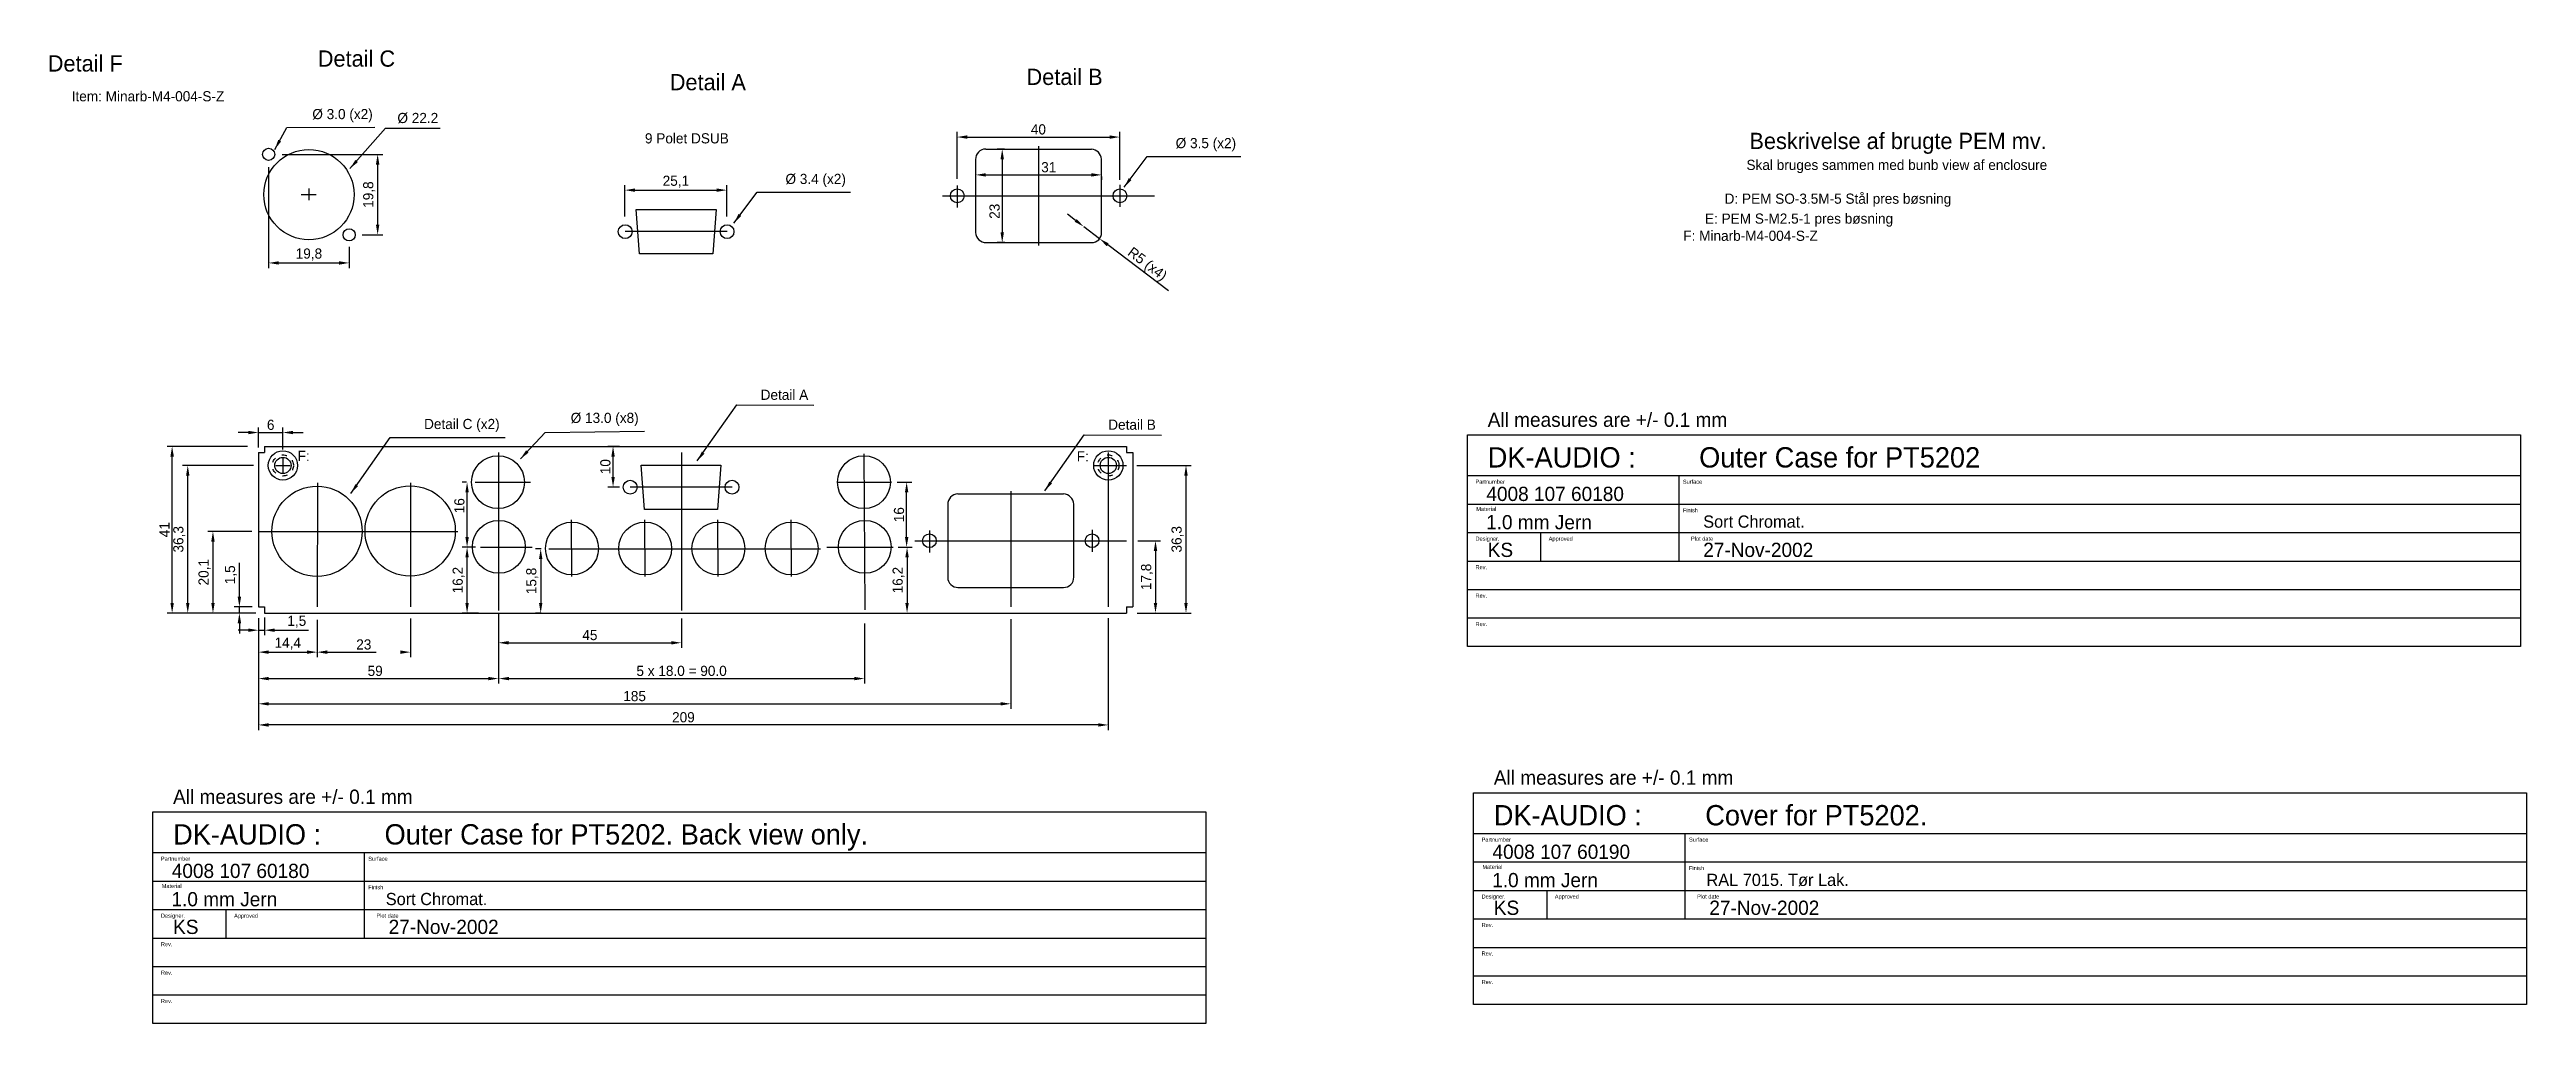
# Model space of a CAD drawing. Header units: millimetres. Extents: x 50 to 659, y 32 to 271.
import ezdxf

# ---------------------------------------------------------------- set-up
doc = ezdxf.new("R2010")
doc.units = ezdxf.units.MM
doc.header["$MEASUREMENT"] = 0
doc.linetypes.add('ACAD_ISO03W100', pattern=[30, 12, -18])
for name, color, linetype in [('kabinet', 4, 'Continuous'), ('Kabinet dim', 2, 'Continuous'), ('Kabinet guids', 7, 'Continuous'), ('kabinet_dim', 7, 'Continuous'), ('kabinet_dim_help', 7, 'Continuous'), ('kabinet_head', 2, 'Continuous')]:
    doc.layers.add(name, color=color, linetype=linetype)
doc.dimstyles.new('ISO-25', dxfattribs={"dimtxt": 2.5, "dimasz": 2.5, "dimexe": 1.25, "dimexo": 0.625, "dimtad": 1, "dimtxsty": 'Standard', "dimcen": 2.5, "dimadec": 0, "dimazin": 0, "dimtfac": 1, "dimtmove": 0, "dimatfit": 3, "dimfxl": 0, "dimarcsym": 0})

# ---------------------------------------------------------------- blocks, each defined once
blk = doc.blocks.new('*D1')
at = {"layer": 'DEFPOINTS', "color": 0}
for p in [(79.66, 173.5), (98.8, 173.5), (100.9, 132.5)]:
    blk.add_point(p, dxfattribs=at)
at = {"layer": 'Kabinet dim', "color": 0, "lineweight": -2}
for p, q in [((98.18, 173.5), (78.41, 173.5)), ((79.66, 135), (79.66, 171)), ((100.28, 132.5), (78.41, 132.5))]:
    blk.add_line(p, q, dxfattribs=at)
at = {"layer": 'Kabinet dim', "color": 0}
for points in [[(79.24, 171), (80.08, 171), (79.66, 173.5)], [(79.24, 135), (80.08, 135), (79.66, 132.5)]]:
    blk.add_solid(points, dxfattribs=at)
at = {"layer": 'Kabinet dim', "color": 0, "insert": (77.78, 153), "char_height": 2.5, "attachment_point": 5, "rotation": 90}
blk.add_mtext('41', dxfattribs=at)
blk = doc.blocks.new('*D2')
at = {"layer": 'DEFPOINTS', "color": 0}
for p in [(96.2, 134), (99.5, 132.5), (100, 134)]:
    blk.add_point(p, dxfattribs=at)
at = {"layer": 'Kabinet dim', "color": 0, "lineweight": -2}
for p, q in [((96.2, 136.5), (96.2, 144.83)), ((99.38, 134), (94.95, 134)), ((98.88, 132.5), (94.95, 132.5)), ((96.2, 132.5), (96.2, 134)), ((96.2, 130), (96.2, 127.5))]:
    blk.add_line(p, q, dxfattribs=at)
at = {"layer": 'Kabinet dim', "color": 0}
for points in [[(95.78, 136.5), (96.62, 136.5), (96.2, 134)], [(95.78, 130), (96.62, 130), (96.2, 132.5)]]:
    blk.add_solid(points, dxfattribs=at)
at = {"layer": 'Kabinet dim', "color": 0, "insert": (94.12, 141.92), "char_height": 2.5, "attachment_point": 5, "rotation": 90}
blk.add_mtext('1,5', dxfattribs=at)
blk = doc.blocks.new('*D3')
at = {"layer": 'DEFPOINTS', "color": 0}
for p in [(99.9, 152.6), (89.7, 132.5), (99.3, 132.5)]:
    blk.add_point(p, dxfattribs=at)
at = {"layer": 'Kabinet dim', "color": 0, "lineweight": -2}
for p, q in [((99.28, 152.6), (88.45, 152.6)), ((89.7, 150.1), (89.7, 135)), ((98.68, 132.5), (88.45, 132.5))]:
    blk.add_line(p, q, dxfattribs=at)
at = {"layer": 'Kabinet dim', "color": 0}
for points in [[(89.28, 150.1), (90.12, 150.1), (89.7, 152.6)], [(89.28, 135), (90.12, 135), (89.7, 132.5)]]:
    blk.add_solid(points, dxfattribs=at)
at = {"layer": 'Kabinet dim', "color": 0, "insert": (87.62, 142.55), "char_height": 2.5, "attachment_point": 5, "rotation": 90}
blk.add_mtext('20,1', dxfattribs=at)
blk = doc.blocks.new('*D4')
at = {"layer": 'DEFPOINTS', "color": 0}
for p in [(83.5, 168.8), (100.3, 168.8), (86.3, 132.5)]:
    blk.add_point(p, dxfattribs=at)
at = {"layer": 'Kabinet dim', "color": 0, "lineweight": -2}
for p, q in [((99.68, 168.8), (82.25, 168.8)), ((83.5, 135), (83.5, 166.3)), ((85.68, 132.5), (82.25, 132.5))]:
    blk.add_line(p, q, dxfattribs=at)
at = {"layer": 'Kabinet dim', "color": 0}
for points in [[(83.08, 166.3), (83.92, 166.3), (83.5, 168.8)], [(83.08, 135), (83.92, 135), (83.5, 132.5)]]:
    blk.add_solid(points, dxfattribs=at)
at = {"layer": 'Kabinet dim', "color": 0, "insert": (81.42, 150.65), "char_height": 2.5, "attachment_point": 5, "rotation": 90}
blk.add_mtext('36,3', dxfattribs=at)
blk = doc.blocks.new('*D5')
at = {"layer": 'DEFPOINTS', "color": 0}
for p in [(100.9, 131.9), (102.4, 132), (102.4, 128.3)]:
    blk.add_point(p, dxfattribs=at)
at = {"layer": 'Kabinet dim', "color": 0, "lineweight": -2}
for p, q in [((98.4, 128.3), (95.9, 128.3)), ((100.9, 131.28), (100.9, 127.05)), ((100.9, 128.3), (102.4, 128.3)), ((102.4, 131.38), (102.4, 127.05)), ((104.9, 128.3), (113.23, 128.3))]:
    blk.add_line(p, q, dxfattribs=at)
at = {"layer": 'Kabinet dim', "color": 0}
for points in [[(98.4, 128.72), (98.4, 127.88), (100.9, 128.3)], [(104.9, 128.72), (104.9, 127.88), (102.4, 128.3)]]:
    blk.add_solid(points, dxfattribs=at)
at = {"layer": 'Kabinet dim', "color": 0, "insert": (110.32, 130.38), "char_height": 2.5, "attachment_point": 5}
blk.add_mtext('1,5', dxfattribs=at)
blk = doc.blocks.new('*D6')
at = {"layer": 'DEFPOINTS', "color": 0}
for p in [(100.9, 129.5), (115.3, 131.5), (115.3, 122.9)]:
    blk.add_point(p, dxfattribs=at)
at = {"layer": 'Kabinet dim', "color": 0, "lineweight": -2}
for p, q in [((100.9, 128.88), (100.9, 121.65)), ((115.3, 130.88), (115.3, 121.65)), ((103.4, 122.9), (112.8, 122.9))]:
    blk.add_line(p, q, dxfattribs=at)
at = {"layer": 'Kabinet dim', "color": 0}
for points in [[(103.4, 123.32), (103.4, 122.48), (100.9, 122.9)], [(112.8, 123.32), (112.8, 122.48), (115.3, 122.9)]]:
    blk.add_solid(points, dxfattribs=at)
at = {"layer": 'Kabinet dim', "color": 0, "insert": (108.1, 124.98), "char_height": 2.5, "attachment_point": 5}
blk.add_mtext('14,4', dxfattribs=at)
blk = doc.blocks.new('*D7')
at = {"layer": 'DEFPOINTS', "color": 0}
for p in [(103.4, 242.8), (123.2, 223.2), (123.2, 218.6)]:
    blk.add_point(p, dxfattribs=at)
at = {"layer": 'Kabinet dim', "color": 0, "lineweight": -2}
for p, q in [((103.4, 242.18), (103.4, 217.35)), ((123.2, 222.57), (123.2, 217.35)), ((105.9, 218.6), (120.7, 218.6))]:
    blk.add_line(p, q, dxfattribs=at)
at = {"layer": 'Kabinet dim', "color": 0}
for points in [[(105.9, 219.02), (105.9, 218.18), (103.4, 218.6)], [(120.7, 219.02), (120.7, 218.18), (123.2, 218.6)]]:
    blk.add_solid(points, dxfattribs=at)
at = {"layer": 'Kabinet dim', "color": 0, "insert": (113.3, 220.68), "char_height": 2.5, "attachment_point": 5}
blk.add_mtext('19,8', dxfattribs=at)
blk = doc.blocks.new('*D8')
at = {"layer": 'DEFPOINTS', "color": 0}
for p in [(106.1, 245.3), (125.8, 225.5), (130.2, 225.5)]:
    blk.add_point(p, dxfattribs=at)
at = {"layer": 'Kabinet dim', "color": 0, "lineweight": -2}
for p, q in [((106.72, 245.3), (131.45, 245.3)), ((130.2, 242.8), (130.2, 228)), ((126.42, 225.5), (131.45, 225.5))]:
    blk.add_line(p, q, dxfattribs=at)
at = {"layer": 'Kabinet dim', "color": 0}
for points in [[(129.78, 242.8), (130.62, 242.8), (130.2, 245.3)], [(129.78, 228), (130.62, 228), (130.2, 225.5)]]:
    blk.add_solid(points, dxfattribs=at)
at = {"layer": 'Kabinet dim', "color": 0, "insert": (128.12, 235.4), "char_height": 2.5, "attachment_point": 5, "rotation": 90}
blk.add_mtext('19,8', dxfattribs=at)
blk = doc.blocks.new('*D9')
at = {"layer": 'DEFPOINTS', "color": 0}
for p in [(216.1, 236.5), (191, 229.4), (216.1, 229.4)]:
    blk.add_point(p, dxfattribs=at)
at = {"layer": 'Kabinet dim', "color": 0, "lineweight": -2}
for p, q in [((191, 230.03), (191, 237.75)), ((216.1, 230.03), (216.1, 237.75)), ((193.5, 236.5), (213.6, 236.5))]:
    blk.add_line(p, q, dxfattribs=at)
at = {"layer": 'Kabinet dim', "color": 0}
for points in [[(193.5, 236.92), (193.5, 236.08), (191, 236.5)], [(213.6, 236.92), (213.6, 236.08), (216.1, 236.5)]]:
    blk.add_solid(points, dxfattribs=at)
at = {"layer": 'Kabinet dim', "color": 0, "insert": (203.55, 238.58), "char_height": 2.5, "attachment_point": 5}
blk.add_mtext('25,1', dxfattribs=at)
blk = doc.blocks.new('*D11')
at = {"layer": 'DEFPOINTS', "color": 0}
for p in [(152.2, 148.7), (154.9, 148.7), (155.6, 132.5)]:
    blk.add_point(p, dxfattribs=at)
at = {"layer": 'Kabinet dim', "color": 0, "lineweight": -2}
for p, q in [((154.28, 148.7), (150.95, 148.7)), ((152.2, 135), (152.2, 146.2)), ((154.97, 132.5), (150.95, 132.5))]:
    blk.add_line(p, q, dxfattribs=at)
at = {"layer": 'Kabinet dim', "color": 0}
for points in [[(151.78, 146.2), (152.62, 146.2), (152.2, 148.7)], [(151.78, 135), (152.62, 135), (152.2, 132.5)]]:
    blk.add_solid(points, dxfattribs=at)
at = {"layer": 'Kabinet dim', "color": 0, "insert": (150.12, 140.6), "char_height": 2.5, "attachment_point": 5, "rotation": 90}
blk.add_mtext('16,2', dxfattribs=at)
blk = doc.blocks.new('*D12')
at = {"layer": 'DEFPOINTS', "color": 0}
for p in [(152.2, 164.7), (152.7, 164.7), (152.7, 148.7)]:
    blk.add_point(p, dxfattribs=at)
at = {"layer": 'Kabinet dim', "color": 0, "lineweight": -2}
for p, q in [((152.07, 164.7), (150.95, 164.7)), ((152.2, 151.2), (152.2, 162.2)), ((152.07, 148.7), (150.95, 148.7))]:
    blk.add_line(p, q, dxfattribs=at)
at = {"layer": 'Kabinet dim', "color": 0}
for points in [[(151.78, 162.2), (152.62, 162.2), (152.2, 164.7)], [(151.78, 151.2), (152.62, 151.2), (152.2, 148.7)]]:
    blk.add_solid(points, dxfattribs=at)
at = {"layer": 'Kabinet dim', "color": 0, "insert": (150.32, 158.9), "char_height": 2.5, "attachment_point": 5, "rotation": 90}
blk.add_mtext('16', dxfattribs=at)
blk = doc.blocks.new('*D13')
at = {"layer": 'DEFPOINTS', "color": 0}
for p in [(171, 148.3), (170.3, 132.5), (171, 132.5)]:
    blk.add_point(p, dxfattribs=at)
at = {"layer": 'Kabinet dim', "color": 0, "lineweight": -2}
for p, q in [((170.38, 148.3), (169.05, 148.3)), ((170.3, 145.8), (170.3, 135)), ((170.38, 132.5), (169.05, 132.5))]:
    blk.add_line(p, q, dxfattribs=at)
at = {"layer": 'Kabinet dim', "color": 0}
for points in [[(169.88, 145.8), (170.72, 145.8), (170.3, 148.3)], [(169.88, 135), (170.72, 135), (170.3, 132.5)]]:
    blk.add_solid(points, dxfattribs=at)
at = {"layer": 'Kabinet dim', "color": 0, "insert": (168.22, 140.4), "char_height": 2.5, "attachment_point": 5, "rotation": 90}
blk.add_mtext('15,8', dxfattribs=at)
blk = doc.blocks.new('*D14')
at = {"layer": 'DEFPOINTS', "color": 0, "linetype": 'ACAD_ISO03W100'}
for p in [(106.9, 176.9), (100.9, 172.6), (106.9, 172.1)]:
    blk.add_point(p, dxfattribs=at)
at = {"layer": 'Kabinet dim', "color": 0, "linetype": 'ACAD_ISO03W100', "lineweight": -2}
for p, q in [((98.4, 176.9), (95.9, 176.9)), ((100.9, 173.22), (100.9, 178.15)), ((100.9, 176.9), (106.9, 176.9)), ((106.9, 172.72), (106.9, 178.15)), ((109.4, 176.9), (111.9, 176.9))]:
    blk.add_line(p, q, dxfattribs=at)
at = {"layer": 'Kabinet dim', "color": 0, "linetype": 'ACAD_ISO03W100'}
for points in [[(98.4, 177.32), (98.4, 176.48), (100.9, 176.9)], [(109.4, 177.32), (109.4, 176.48), (106.9, 176.9)]]:
    blk.add_solid(points, dxfattribs=at)
at = {"layer": 'Kabinet dim', "color": 0, "linetype": 'ACAD_ISO03W100', "insert": (103.9, 178.78), "char_height": 2.5, "attachment_point": 5}
blk.add_mtext('6', dxfattribs=at)
blk = doc.blocks.new('*D15')
at = {"layer": 'DEFPOINTS', "color": 0, "linetype": 'ACAD_ISO03W100'}
for p in [(138.3, 131.8), (115.3, 123.7), (138.3, 122.9)]:
    blk.add_point(p, dxfattribs=at)
at = {"layer": 'Kabinet dim', "color": 0, "linetype": 'ACAD_ISO03W100', "lineweight": -2}
for p, q in [((138.3, 131.18), (138.3, 121.65)), ((115.3, 123.08), (115.3, 121.65)), ((117.8, 122.9), (135.8, 122.9))]:
    blk.add_line(p, q, dxfattribs=at)
at = {"layer": 'Kabinet dim', "color": 0, "linetype": 'ACAD_ISO03W100'}
for points in [[(117.8, 123.32), (117.8, 122.48), (115.3, 122.9)], [(135.8, 123.32), (135.8, 122.48), (138.3, 122.9)]]:
    blk.add_solid(points, dxfattribs=at)
at = {"layer": 'Kabinet dim', "color": 0, "linetype": 'ACAD_ISO03W100', "insert": (126.8, 124.78), "char_height": 2.5, "attachment_point": 5}
blk.add_mtext('23', dxfattribs=at)
blk = doc.blocks.new('*D16')
at = {"layer": 'DEFPOINTS', "color": 0, "linetype": 'Continuous'}
for p in [(159.9, 133.06), (100.9, 125.26), (159.9, 116.4)]:
    blk.add_point(p, dxfattribs=at)
at = {"layer": 'Kabinet dim', "color": 0, "linetype": 'Continuous', "lineweight": -2}
for p, q in [((159.9, 132.44), (159.9, 115.15)), ((100.9, 124.64), (100.9, 115.15)), ((103.4, 116.4), (157.4, 116.4))]:
    blk.add_line(p, q, dxfattribs=at)
at = {"layer": 'Kabinet dim', "color": 0, "linetype": 'Continuous'}
for points in [[(103.4, 116.82), (103.4, 115.98), (100.9, 116.4)], [(157.4, 116.82), (157.4, 115.98), (159.9, 116.4)]]:
    blk.add_solid(points, dxfattribs=at)
at = {"layer": 'Kabinet dim', "color": 0, "linetype": 'Continuous', "insert": (129.6, 118.28), "char_height": 2.5, "attachment_point": 5}
blk.add_mtext('59', dxfattribs=at)
blk = doc.blocks.new('*D17')
at = {"layer": 'DEFPOINTS', "color": 0, "linetype": 'Continuous'}
for p in [(249.9, 130.6), (160, 116.4), (249.9, 116.4)]:
    blk.add_point(p, dxfattribs=at)
at = {"layer": 'Kabinet dim', "color": 0, "linetype": 'Continuous', "lineweight": -2}
for p, q in [((249.9, 129.97), (249.9, 115.15)), ((160, 117.03), (160, 117.65)), ((162.5, 116.4), (247.4, 116.4))]:
    blk.add_line(p, q, dxfattribs=at)
at = {"layer": 'Kabinet dim', "color": 0, "linetype": 'Continuous'}
for points in [[(162.5, 116.82), (162.5, 115.98), (160, 116.4)], [(247.4, 116.82), (247.4, 115.98), (249.9, 116.4)]]:
    blk.add_solid(points, dxfattribs=at)
at = {"layer": 'Kabinet dim', "color": 0, "linetype": 'Continuous', "insert": (204.95, 118.28), "char_height": 2.5, "attachment_point": 5}
blk.add_mtext('5 x 18.0 = 90.0', dxfattribs=at)
blk = doc.blocks.new('*D18')
at = {"layer": 'DEFPOINTS', "color": 0}
for p in [(204.9, 131.8), (159.9, 126.4), (204.9, 125.2)]:
    blk.add_point(p, dxfattribs=at)
at = {"layer": 'Kabinet dim', "color": 0, "lineweight": -2}
for p, q in [((204.9, 131.18), (204.9, 123.95)), ((159.9, 125.78), (159.9, 123.95)), ((162.4, 125.2), (202.4, 125.2))]:
    blk.add_line(p, q, dxfattribs=at)
at = {"layer": 'Kabinet dim', "color": 0}
for points in [[(162.4, 125.62), (162.4, 124.78), (159.9, 125.2)], [(202.4, 125.62), (202.4, 124.78), (204.9, 125.2)]]:
    blk.add_solid(points, dxfattribs=at)
at = {"layer": 'Kabinet dim', "color": 0, "insert": (182.4, 127.08), "char_height": 2.5, "attachment_point": 5}
blk.add_mtext('45', dxfattribs=at)
blk = doc.blocks.new('*D19')
at = {"layer": 'DEFPOINTS', "color": 0}
for p in [(188.1, 173.5), (190.3, 173.5), (190.3, 163.5)]:
    blk.add_point(p, dxfattribs=at)
at = {"layer": 'Kabinet dim', "color": 0, "lineweight": -2}
for p, q in [((189.68, 173.5), (186.85, 173.5)), ((188.1, 166), (188.1, 171)), ((189.68, 163.5), (186.85, 163.5))]:
    blk.add_line(p, q, dxfattribs=at)
at = {"layer": 'Kabinet dim', "color": 0}
for points in [[(187.68, 171), (188.52, 171), (188.1, 173.5)], [(187.68, 166), (188.52, 166), (188.1, 163.5)]]:
    blk.add_solid(points, dxfattribs=at)
at = {"layer": 'Kabinet dim', "color": 0, "insert": (186.22, 168.5), "char_height": 2.5, "attachment_point": 5, "rotation": 90}
blk.add_mtext('10', dxfattribs=at)
blk = doc.blocks.new('*D20')
at = {"layer": 'DEFPOINTS', "color": 0}
for p in [(257.6, 148.7), (257.7, 132.5), (260.4, 132.5)]:
    blk.add_point(p, dxfattribs=at)
at = {"layer": 'Kabinet dim', "color": 0, "lineweight": -2}
for p, q in [((258.23, 148.7), (261.65, 148.7)), ((260.4, 146.2), (260.4, 135)), ((258.32, 132.5), (261.65, 132.5))]:
    blk.add_line(p, q, dxfattribs=at)
at = {"layer": 'Kabinet dim', "color": 0}
for points in [[(259.98, 146.2), (260.82, 146.2), (260.4, 148.7)], [(259.98, 135), (260.82, 135), (260.4, 132.5)]]:
    blk.add_solid(points, dxfattribs=at)
at = {"layer": 'Kabinet dim', "color": 0, "insert": (258.32, 140.6), "char_height": 2.5, "attachment_point": 5, "rotation": 90}
blk.add_mtext('16,2', dxfattribs=at)
blk = doc.blocks.new('*D21')
at = {"layer": 'DEFPOINTS', "color": 0}
for p in [(257.3, 164.7), (260.3, 164.7), (259.2, 148.7)]:
    blk.add_point(p, dxfattribs=at)
at = {"layer": 'Kabinet dim', "color": 0, "lineweight": -2}
for p, q in [((257.93, 164.7), (261.55, 164.7)), ((260.3, 151.2), (260.3, 162.2)), ((259.82, 148.7), (261.55, 148.7))]:
    blk.add_line(p, q, dxfattribs=at)
at = {"layer": 'Kabinet dim', "color": 0}
for points in [[(259.88, 162.2), (260.72, 162.2), (260.3, 164.7)], [(259.88, 151.2), (260.72, 151.2), (260.3, 148.7)]]:
    blk.add_solid(points, dxfattribs=at)
at = {"layer": 'Kabinet dim', "color": 0, "insert": (258.43, 156.7), "char_height": 2.5, "attachment_point": 5, "rotation": 90}
blk.add_mtext('16', dxfattribs=at)
blk = doc.blocks.new('*D22')
at = {"layer": 'DEFPOINTS', "color": 0}
for p in [(285.9, 131.6), (100.9, 118.3), (285.9, 110.2)]:
    blk.add_point(p, dxfattribs=at)
at = {"layer": 'Kabinet dim', "color": 0, "lineweight": -2}
for p, q in [((285.9, 130.97), (285.9, 108.95)), ((100.9, 117.67), (100.9, 108.95)), ((103.4, 110.2), (283.4, 110.2))]:
    blk.add_line(p, q, dxfattribs=at)
at = {"layer": 'Kabinet dim', "color": 0}
for points in [[(103.4, 110.62), (103.4, 109.78), (100.9, 110.2)], [(283.4, 110.62), (283.4, 109.78), (285.9, 110.2)]]:
    blk.add_solid(points, dxfattribs=at)
at = {"layer": 'Kabinet dim', "color": 0, "insert": (193.4, 112.08), "char_height": 2.5, "attachment_point": 5}
blk.add_mtext('185', dxfattribs=at)
blk = doc.blocks.new('*D23')
at = {"layer": 'DEFPOINTS', "color": 0}
for p in [(316.3, 168.8), (316.4, 132.5), (329, 132.5)]:
    blk.add_point(p, dxfattribs=at)
at = {"layer": 'Kabinet dim', "color": 0, "lineweight": -2}
for p, q in [((316.93, 168.8), (330.25, 168.8)), ((329, 166.3), (329, 135)), ((317.02, 132.5), (330.25, 132.5))]:
    blk.add_line(p, q, dxfattribs=at)
at = {"layer": 'Kabinet dim', "color": 0}
for points in [[(328.58, 166.3), (329.42, 166.3), (329, 168.8)], [(328.58, 135), (329.42, 135), (329, 132.5)]]:
    blk.add_solid(points, dxfattribs=at)
at = {"layer": 'Kabinet dim', "color": 0, "insert": (326.92, 150.65), "char_height": 2.5, "attachment_point": 5, "rotation": 90}
blk.add_mtext('36,3', dxfattribs=at)
blk = doc.blocks.new('*D24')
at = {"layer": 'DEFPOINTS', "color": 0}
for p in [(309.9, 131.9), (100.9, 120.7), (100.9, 105)]:
    blk.add_point(p, dxfattribs=at)
at = {"layer": 'Kabinet dim', "color": 0, "lineweight": -2}
for p, q in [((309.9, 131.28), (309.9, 103.75)), ((100.9, 120.08), (100.9, 103.75)), ((307.4, 105), (103.4, 105))]:
    blk.add_line(p, q, dxfattribs=at)
at = {"layer": 'Kabinet dim', "color": 0}
for points in [[(103.4, 105.42), (103.4, 104.58), (100.9, 105)], [(307.4, 105.42), (307.4, 104.58), (309.9, 105)]]:
    blk.add_solid(points, dxfattribs=at)
at = {"layer": 'Kabinet dim', "color": 0, "insert": (205.4, 106.88), "char_height": 2.5, "attachment_point": 5}
blk.add_mtext('209', dxfattribs=at)
blk = doc.blocks.new('*D25')
at = {"layer": 'DEFPOINTS', "color": 0}
for p in [(316.5, 150.3), (318, 132.5), (321.5, 132.5)]:
    blk.add_point(p, dxfattribs=at)
at = {"layer": 'Kabinet dim', "color": 0, "lineweight": -2}
for p, q in [((317.12, 150.3), (322.75, 150.3)), ((321.5, 147.8), (321.5, 135)), ((318.62, 132.5), (322.75, 132.5))]:
    blk.add_line(p, q, dxfattribs=at)
at = {"layer": 'Kabinet dim', "color": 0}
for points in [[(321.08, 147.8), (321.92, 147.8), (321.5, 150.3)], [(321.08, 135), (321.92, 135), (321.5, 132.5)]]:
    blk.add_solid(points, dxfattribs=at)
at = {"layer": 'Kabinet dim', "color": 0, "insert": (319.42, 141.4), "char_height": 2.5, "attachment_point": 5, "rotation": 90}
blk.add_mtext('17,8', dxfattribs=at)
blk = doc.blocks.new('*D26')
at = {"layer": 'DEFPOINTS', "color": 0}
for p in [(303.85, 227.54), (307.75, 224.57)]:
    blk.add_point(p, dxfattribs=at)
at = {"layer": 'Kabinet dim', "color": 0, "lineweight": -2}
for p, q in [((301.86, 229.05), (299.87, 230.56)), ((303.85, 227.54), (307.75, 224.57)), ((324.66, 211.7), (309.74, 223.05))]:
    blk.add_line(p, q, dxfattribs=at)
at = {"layer": 'Kabinet dim', "color": 0}
for points in [[(302.11, 229.38), (301.61, 228.72), (303.85, 227.54)], [(309.99, 223.39), (309.49, 222.72), (307.75, 224.57)]]:
    blk.add_solid(points, dxfattribs=at)
at = {"layer": 'Kabinet dim', "color": 0, "insert": (319.33, 218.11), "char_height": 2.5, "attachment_point": 5, "rotation": 322.73821}
blk.add_mtext('R5 (x4)', dxfattribs=at)
blk = doc.blocks.new('*D27')
at = {"layer": 'DEFPOINTS', "color": 0}
for p in [(285, 246.6), (283.8, 223.6), (285.1, 223.6)]:
    blk.add_point(p, dxfattribs=at)
at = {"layer": 'Kabinet dim', "color": 0, "lineweight": -2}
for p, q in [((284.38, 246.6), (282.55, 246.6)), ((283.8, 244.1), (283.8, 226.1)), ((284.48, 223.6), (282.55, 223.6))]:
    blk.add_line(p, q, dxfattribs=at)
at = {"layer": 'Kabinet dim', "color": 0}
for points in [[(283.38, 244.1), (284.22, 244.1), (283.8, 246.6)], [(283.38, 226.1), (284.22, 226.1), (283.8, 223.6)]]:
    blk.add_solid(points, dxfattribs=at)
at = {"layer": 'Kabinet dim', "color": 0, "insert": (281.93, 231.3), "char_height": 2.5, "attachment_point": 5, "rotation": 90}
blk.add_mtext('23', dxfattribs=at)
blk = doc.blocks.new('*D28')
at = {"layer": 'DEFPOINTS', "color": 0}
for p in [(277.25, 240.5), (308.25, 240.5), (308.25, 240.25)]:
    blk.add_point(p, dxfattribs=at)
at = {"layer": 'Kabinet dim', "color": 0, "lineweight": -2}
for p, q in [((277.25, 239.88), (277.25, 239)), ((279.75, 240.25), (305.75, 240.25)), ((308.25, 239.88), (308.25, 239))]:
    blk.add_line(p, q, dxfattribs=at)
at = {"layer": 'Kabinet dim', "color": 0}
for points in [[(279.75, 240.67), (279.75, 239.83), (277.25, 240.25)], [(305.75, 240.67), (305.75, 239.83), (308.25, 240.25)]]:
    blk.add_solid(points, dxfattribs=at)
at = {"layer": 'Kabinet dim', "color": 0, "insert": (295.25, 242.12), "char_height": 2.5, "attachment_point": 5}
blk.add_mtext('31', dxfattribs=at)
blk = doc.blocks.new('*D29')
at = {"layer": 'DEFPOINTS', "color": 0}
for p in [(312.7, 249.55), (272.7, 238.65), (312.7, 238.4)]:
    blk.add_point(p, dxfattribs=at)
at = {"layer": 'Kabinet dim', "color": 0, "lineweight": -2}
for p, q in [((272.7, 239.28), (272.7, 250.8)), ((312.7, 239.03), (312.7, 250.8)), ((275.2, 249.55), (310.2, 249.55))]:
    blk.add_line(p, q, dxfattribs=at)
at = {"layer": 'Kabinet dim', "color": 0}
for points in [[(275.2, 249.97), (275.2, 249.13), (272.7, 249.55)], [(310.2, 249.97), (310.2, 249.13), (312.7, 249.55)]]:
    blk.add_solid(points, dxfattribs=at)
at = {"layer": 'Kabinet dim', "color": 0, "insert": (292.7, 251.43), "char_height": 2.5, "attachment_point": 5}
blk.add_mtext('40', dxfattribs=at)

msp = doc.modelspace()

# ---------------------------------------------------------------- linework, layer by layer
at = {"layer": 'kabinet'}
for p, q in [((277.248, 244.102), (277.248, 226.102)), ((279.748, 246.602), (305.748, 246.602)), ((308.248, 226.102), (308.248, 244.102)), ((279.748, 223.602), (305.748, 223.602)), ((100.9, 172), (100.9, 134)), ((100.9, 172), (102.4, 172)), ((102.4, 173.5), (314.4, 173.5)), ((102.4, 173.5), (102.4, 172)), ((314.4, 173.5), (314.4, 172)), ((314.4, 172), (315.9, 172)), ((315.9, 172), (315.9, 134)), ((270.4, 159.3), (270.4, 141.3)), ((272.9, 161.8), (298.9, 161.8)), ((301.4, 141.3), (301.4, 159.3)), ((272.9, 138.8), (298.9, 138.8)), ((100.9, 134), (102.4, 134)), ((102.4, 134), (102.4, 132.5)), ((102.4, 132.5), (314.4, 132.5)), ((314.4, 134), (314.4, 132.5)), ((314.4, 134), (315.9, 134))]:
    msp.add_line(p, q, dxfattribs=at)
at = {"layer": 'kabinet', "ltscale": 0.1}
for p, q in [((193.802, 231.74), (213.428, 231.74)), ((194.629, 220.84), (193.802, 231.74)), ((213.428, 231.74), (212.6, 220.84)), ((216.14, 226.29), (191.09, 226.29)), ((212.6, 220.84), (194.629, 220.84)), ((195.012, 168.9), (214.638, 168.9)), ((195.84, 158), (195.012, 168.9)), ((214.638, 168.9), (213.81, 158)), ((213.81, 158), (195.84, 158))]:
    msp.add_line(p, q, dxfattribs=at)
at = {"layer": 'kabinet'}
for centre, radius in [((103.4, 245.3), 1.5), ((113.3, 235.4), 11.1), ((272.748, 235.102), 1.7), ((312.748, 235.102), 1.7), ((123.2, 225.5), 1.5), ((159.8, 164.7), 6.5), ((249.8, 164.7), 6.5), ((115.3, 152.6), 11.1), ((138.2, 152.7), 11.1), ((160, 148.8), 6.5), ((178, 148.4), 6.5), ((196, 148.4), 6.5), ((214, 148.4), 6.5), ((232, 148.4), 6.5), ((250, 148.8), 6.5), ((265.9, 150.3), 1.7), ((305.9, 150.3), 1.7)]:
    msp.add_circle(centre, radius, dxfattribs=at)
at = {"layer": 'kabinet', "ltscale": 0.1}
for centre in [(191.09, 226.29), (216.14, 226.29), (192.3, 163.45), (217.35, 163.45)]:
    msp.add_circle(centre, 1.7, dxfattribs=at)
at = {"layer": 'kabinet', "linetype": 'Continuous', "ltscale": 0.1}
for centre, radius in [((106.9, 168.8), 3.6), ((106.9, 168.8), 2), ((309.9, 168.8), 3.6), ((309.9, 168.8), 2)]:
    msp.add_circle(centre, radius, dxfattribs=at)
at = {"layer": 'kabinet', "linetype": 'ACAD_ISO03W100', "ltscale": 0.1}
for centre in [(106.9, 168.8), (309.9, 168.8)]:
    msp.add_circle(centre, 2.6, dxfattribs=at)
at = {"layer": 'kabinet'}
for centre, radius, start, end in [((279.798, 244.052), 2.55, 91.123303, 181.123303), ((305.5, 243.854), 2.759, 5.159652, 84.840348), ((279.798, 226.152), 2.55, 181.123303, 271.123303), ((305.798, 226.052), 2.451, 268.830861, 1.169139), ((272.95, 159.25), 2.55, 91.123303, 181.123303), ((298.652, 159.052), 2.759, 5.159652, 84.840348), ((272.95, 141.35), 2.55, 181.123303, 271.123303), ((298.95, 141.25), 2.451, 268.830861, 1.169139)]:
    msp.add_arc(centre, radius, start, end, dxfattribs=at)
at = {"layer": 'Kabinet dim'}
for p, q in [((111.4, 235.4), (115.1, 235.4)), ((113.3, 236.9), (113.3, 234))]:
    msp.add_line(p, q, dxfattribs=at)
at = {"layer": 'Kabinet guids'}
for p, q in [((243.1, 164.7), (256.6, 164.7)), ((172.3, 148.3), (239.1, 148.3)), ((240.7, 148.7), (257, 148.7))]:
    msp.add_line(p, q, dxfattribs=at)
at = {"layer": 'kabinet_dim_help'}
for p, q in [((292.748, 247.302), (292.744, 222.889)), ((272.748, 237.602), (272.748, 232.202)), ((312.748, 237.802), (312.748, 232.402)), ((269.148, 235.102), (321.248, 235.102)), ((309.9, 172), (309.9, 134)), ((115.4, 164.5), (115.3, 134)), ((138.3, 164.5), (138.3, 134)), ((306.4, 168.8), (314.4, 168.8)), ((285.9, 162.5), (285.9, 134)), ((100.9, 152.6), (149.9, 152.6)), ((265.9, 152.8), (265.9, 147.4)), ((305.9, 153), (305.9, 147.6)), ((262.3, 150.3), (314.4, 150.3))]:
    msp.add_line(p, q, dxfattribs=at)
at = {"layer": 'kabinet_dim_help', "linetype": 'ACAD_ISO03W100'}
for p, q in [((106.9, 170.7), (106.9, 166.9)), ((105.2, 168.8), (108.7, 168.8))]:
    msp.add_line(p, q, dxfattribs=at)
at = {"layer": 'kabinet_dim_help', "linetype": 'Continuous'}
for p, q in [((159.9, 172), (159.9, 133.1)), ((204.9, 172), (204.9, 133.1)), ((249.8, 171.7), (250, 133.3)), ((154.2, 164.7), (167.8, 164.7)), ((177.8, 155.4), (177.9, 141.5)), ((195.8, 155.4), (195.9, 141.5)), ((213.8, 155.4), (213.9, 141.5)), ((231.8, 155.4), (231.9, 141.5)), ((155.5, 148.7), (168.2, 148.7))]:
    msp.add_line(p, q, dxfattribs=at)
at = {"layer": 'kabinet_dim_help', "ltscale": 0.1}
msp.add_line((217.35, 163.45), (192.3, 163.45), dxfattribs=at)
at = {"layer": 'kabinet_head'}
for p, q in [((398.2, 124.3), (398.2, 176.3)), ((398.2, 176.3), (657.162, 176.3)), ((657.162, 176.3), (657.162, 124.3)), ((657.162, 124.3), (398.2, 124.3)), ((399.7, 88.3), (658.662, 88.3)), ((399.7, 36.3), (399.7, 88.3)), ((658.662, 88.3), (658.662, 36.3)), ((74.9, 83.6), (333.862, 83.6)), ((74.9, 31.6), (74.9, 83.6)), ((333.862, 83.6), (333.862, 31.6)), ((333.862, 31.6), (74.9, 31.6)), ((658.662, 36.3), (399.7, 36.3))]:
    msp.add_line(p, q, dxfattribs=at)
at = {"layer": 'kabinet_head', "color": 2}
for p, q in [((398.2, 166.3), (657.162, 166.3)), ((450.2, 166.3), (450.2, 159.3)), ((398.2, 159.3), (657.162, 159.3)), ((450.2, 159.3), (450.2, 152.3)), ((398.2, 152.3), (657.162, 152.3)), ((416.2, 152.3), (416.2, 145.3)), ((450.2, 152.3), (450.2, 145.3)), ((398.2, 145.3), (657.162, 145.3)), ((398.2, 138.3), (657.162, 138.3)), ((398.2, 131.3), (657.162, 131.3)), ((74.9, 73.6), (333.862, 73.6)), ((126.9, 73.6), (126.9, 66.6)), ((399.7, 78.3), (658.662, 78.3)), ((451.7, 78.3), (451.7, 71.3)), ((399.7, 71.3), (658.662, 71.3)), ((451.7, 71.3), (451.7, 64.3)), ((74.9, 66.6), (333.862, 66.6)), ((126.9, 66.6), (126.9, 59.6)), ((399.7, 64.3), (658.662, 64.3)), ((417.7, 64.3), (417.7, 57.3)), ((451.7, 64.3), (451.7, 57.3)), ((74.9, 59.6), (333.862, 59.6)), ((92.9, 59.6), (92.9, 52.6)), ((126.9, 59.6), (126.9, 52.6)), ((399.7, 57.3), (658.662, 57.3)), ((74.9, 52.6), (333.862, 52.6)), ((399.7, 50.3), (658.662, 50.3)), ((74.9, 45.6), (333.862, 45.6)), ((399.7, 43.3), (658.662, 43.3)), ((74.9, 38.6), (333.862, 38.6))]:
    msp.add_line(p, q, dxfattribs=at)

# ---------------------------------------------------------------- texts
at = {"layer": 'Kabinet dim', "ltscale": 0.1, "char_height": 4, "attachment_point": 9}
for s, insert in [('Detail F', (67.5, 265.6)), ('Detail C', (134.5, 266.8)), ('Detail A', (220.767, 261)), ('Detail B', (308.5, 262.3)), ('Beskrivelse af brugte PEM mv.', (540.683, 245.4))]:
    msp.add_mtext(s, dxfattribs=dict(at, insert=insert))
at = {"layer": 'Kabinet dim', "char_height": 2.5, "attachment_point": 9}
for s, insert in [('Item: Minarb-M4-004-S-Z', (92.483, 258.3)), ('Ø 3.0 (x2)', (129, 253.2)), ('Ø 22.2', (145.1, 252.9)), ('9 Polet DSUB', (216.561, 247.956)), ('Ø 3.5 (x2)', (341.326, 246.063)), ('Skal bruges sammen med bunb view af enclosure ', (540.8, 240.7)), ('Ø 3.4 (x2)', (245.361, 237.256)), ('D: PEM SO-3.5M-5 Stål pres bøsning', (517.2, 232.4)), ('F: Minarb-M4-004-S-Z', (484.367, 224)), ('E: PEM S-M2.5-1 pres bøsning', (502.9, 227.5)), ('Detail A', (236.1, 184.9)), ('Detail C (x2)', (160.2, 177)), ('Ø 13.0 (x8)', (194.4, 178.5)), ('Detail B', (321.583, 177.549))]:
    msp.add_mtext(s, dxfattribs=dict(at, insert=insert))
at = {"layer": 'kabinet_dim', "char_height": 2.5, "attachment_point": 9}
for insert in [(113.5, 169.9), (305.1, 169.8)]:
    msp.add_mtext('F:', dxfattribs=dict(at, insert=insert))
at = {"layer": 'kabinet_head', "color": 2}
for s, p in [('All measures are +/- 0.1 mm', (403.2, 178.3)), ('4008 107 60180', (402.87, 160.064)), ('1.0 mm Jern', (402.8, 153.1)), ('KS', (403.2, 146.3)), ('27-Nov-2002', (456.2, 146.3)), ('All measures are +/- 0.1 mm', (404.7, 90.3)), ('All measures are +/- 0.1 mm', (79.9, 85.6)), ('4008 107 60190', (404.37, 72.064)), ('4008 107 60180', (79.57, 67.364)), ('1.0 mm Jern', (404.3, 65.1)), ('1.0 mm Jern', (79.5, 60.4)), ('KS', (404.7, 58.3)), ('27-Nov-2002', (457.7, 58.3)), ('KS', (79.9, 53.6)), ('27-Nov-2002', (132.9, 53.6))]:
    msp.add_text(s, height=3.5, dxfattribs=at).set_placement(p)
at = {"layer": 'kabinet_head'}
for s, height, p in [('DK-AUDIO :', 5, (403.2, 168.3)), ('Outer Case for PT5202', 5, (455.2, 168.3)), ('Sort Chromat.', 3, (456.2, 153.5)), ('DK-AUDIO :', 5, (404.7, 80.3)), ('Cover for PT5202.', 5, (456.7, 80.3)), ('DK-AUDIO :', 5, (79.9, 75.6)), ('Outer Case for PT5202. Back view only.', 5, (131.9, 75.6)), ('RAL 7015. Tør Lak. ', 3, (457, 65.4)), ('Sort Chromat.', 3, (132.2, 60.7))]:
    msp.add_text(s, height=height, dxfattribs=at).set_placement(p)
at = {"layer": 'kabinet_head', "color": 7}
for s, p in [('Partnumber', (400.2, 164.3)), ('Surface', (451.2, 164.3)), ('Material', (400.4, 157.6)), ('Finish', (451.2, 157.3)), ('Designer.', (400.2, 150.3)), ('Approved', (418.2, 150.3)), ('Plot date', (453.2, 150.3)), ('Rev.', (400.2, 143.3)), ('Rev.', (400.2, 136.3)), ('Rev.', (400.2, 129.3)), ('Partnumber', (401.7, 76.3)), ('Surface', (452.7, 76.3)), ('Partnumber', (76.9, 71.6)), ('Surface', (127.9, 71.6)), ('Material', (401.9, 69.6)), ('Finish', (452.7, 69.3)), ('Material', (77.1, 64.9)), ('Finish', (127.9, 64.6)), ('Designer.', (401.7, 62.3)), ('Approved', (419.7, 62.3)), ('Plot date', (454.7, 62.3)), ('Designer.', (76.9, 57.6)), ('Approved', (94.9, 57.6)), ('Plot date', (129.9, 57.6)), ('Rev.', (401.7, 55.3)), ('Rev.', (76.9, 50.6)), ('Rev.', (401.7, 48.3)), ('Rev.', (76.9, 43.6)), ('Rev.', (76.9, 36.6)), ('Rev.', (401.7, 41.3))]:
    msp.add_text(s, height=1, dxfattribs=at).set_placement(p)

# ---------------------------------------------------------------- dimensions: what is measured, and where the dimension line sits
at = {"layer": 'Kabinet dim'}
for base, p1, p2, picture, middle in [((312.7, 249.55), (272.7, 238.65), (312.7, 238.4), '*D29', (292.7, 251.425)), ((123.2, 218.6), (103.4, 242.8), (123.2, 223.2), '*D7', (113.3, 220.683)), ((216.1, 236.5), (191, 229.4), (216.1, 229.4), '*D9', (203.55, 238.583)), ((102.4, 128.3), (100.9, 131.9), (102.4, 132), '*D5', (110.317, 130.383)), ((100.9, 105), (309.9, 131.9), (100.9, 120.7), '*D24', (205.4, 106.875)), ((285.9, 110.2), (100.9, 118.3), (285.9, 131.6), '*D22', (193.4, 112.075)), ((115.3, 122.9), (100.9, 129.5), (115.3, 131.5), '*D6', (108.1, 124.983)), ((204.9, 125.2), (159.9, 126.4), (204.9, 131.8), '*D18', (182.4, 127.075))]:
    dim = msp.add_linear_dim(base=base, p1=p1, p2=p2, dimstyle='ISO-25', dxfattribs=at)
    dim.commit()
    dim.dimension.update_dxf_attribs({"geometry": picture, "text_midpoint": middle})
for base, p1, p2, picture, middle in [((130.2, 225.5), (106.1, 245.3), (125.8, 225.5), '*D8', (128.117, 235.4)), ((79.659, 173.5), (100.9, 132.5), (98.8, 173.5), '*D1', (77.784, 153)), ((188.1, 173.5), (190.3, 163.5), (190.3, 173.5), '*D19', (186.225, 168.5)), ((83.5, 168.8), (86.3, 132.5), (100.3, 168.8), '*D4', (81.417, 150.65)), ((260.3, 164.7), (259.2, 148.7), (257.3, 164.7), '*D21', (258.425, 156.7)), ((329, 132.5), (316.3, 168.8), (316.4, 132.5), '*D23', (326.917, 150.65)), ((89.7, 132.5), (99.9, 152.6), (99.3, 132.5), '*D3', (87.617, 142.55)), ((152.2, 148.7), (155.6, 132.5), (154.9, 148.7), '*D11', (150.117, 140.6)), ((170.3, 132.5), (171, 148.3), (171, 132.5), '*D13', (168.217, 140.4)), ((260.4, 132.5), (257.6, 148.7), (257.7, 132.5), '*D20', (258.317, 140.6)), ((321.5, 132.5), (316.5, 150.3), (318, 132.5), '*D25', (319.417, 141.4)), ((96.2, 134), (99.5, 132.5), (100, 134), '*D2', (94.117, 141.917))]:
    dim = msp.add_linear_dim(base=base, p1=p1, p2=p2, angle=90, dimstyle='ISO-25', dxfattribs=at)
    dim.commit()
    dim.dimension.update_dxf_attribs({"geometry": picture, "text_midpoint": middle})
dim = msp.add_linear_dim(base=(308.25, 240.25), p1=(277.25, 240.5), p2=(308.25, 240.5), dimstyle='ISO-25', dxfattribs=at)
dim.commit()
dim.dimension.update_dxf_attribs({"geometry": '*D28', "text_midpoint": (295.25, 240.25), "dimtype": 160})
for base, p1, p2, picture, middle in [((283.8, 223.6), (285, 246.6), (285.1, 223.6), '*D27', (283.8, 231.3)), ((152.2, 164.7), (152.7, 148.7), (152.7, 164.7), '*D12', (152.2, 158.9))]:
    dim = msp.add_linear_dim(base=base, p1=p1, p2=p2, angle=90, dimstyle='ISO-25', dxfattribs=at)
    dim.commit()
    dim.dimension.update_dxf_attribs({"geometry": picture, "text_midpoint": middle, "dimtype": 160})
dim = msp.add_diameter_dim_2p(p1=(303.847, 227.535), p2=(307.748, 224.568), text='R5 (x4)', dimstyle='ISO-25', dxfattribs=at)
dim.commit()
dim.dimension.update_dxf_attribs({"geometry": '*D26', "text_midpoint": (319.329, 218.114)})
at = {"layer": 'Kabinet dim', "linetype": 'ACAD_ISO03W100'}
for base, p1, p2, picture, middle in [((106.9, 176.9), (100.9, 172.6), (106.9, 172.1), '*D14', (103.9, 178.775)), ((138.3, 122.9), (115.3, 123.7), (138.3, 131.8), '*D15', (126.8, 124.775))]:
    dim = msp.add_linear_dim(base=base, p1=p1, p2=p2, dimstyle='ISO-25', dxfattribs=at)
    dim.commit()
    dim.dimension.update_dxf_attribs({"geometry": picture, "text_midpoint": middle})
at = {"layer": 'Kabinet dim', "linetype": 'Continuous'}
dim = msp.add_linear_dim(base=(159.9, 116.4), p1=(100.9, 125.262), p2=(159.9, 133.062), dimstyle='ISO-25', dxfattribs=at)
dim.commit()
dim.dimension.update_dxf_attribs({"geometry": '*D16', "text_midpoint": (129.6, 116.4), "dimtype": 160})
dim = msp.add_linear_dim(base=(249.9, 116.4), p1=(160, 116.4), p2=(249.9, 130.6), text='5 x 18.0 = 90.0', dimstyle='ISO-25', dxfattribs=at)
dim.commit()
dim.dimension.update_dxf_attribs({"geometry": '*D17', "text_midpoint": (204.95, 118.275)})

# ---------------------------------------------------------------- leaders
at = {"layer": 'Kabinet dim', "annotation_type": 0, "has_hookline": 1, "hookline_direction": 0}
for points, text_width in [([(104.9, 246.5), (107.9, 251.9), (129.5, 252)], 20.417), ([(123.4, 241.8), (132.1, 251.7), (145.6, 251.7)], 12.5), ([(313.765, 237.207), (319.465, 244.807), (342.465, 244.807)], 20.833), ([(217.8, 228.4), (223.5, 236), (246.5, 236)], 20.833), ([(208.8, 169.9), (218.5, 183.7), (237.5, 183.6)], 16.25), ([(165.3, 170.4), (171.4, 176.9), (195.8, 177.2)], 22.083), ([(123.6, 161.9), (133.3, 175.7), (161.6, 175.7)], 27.083), ([(294.283, 162.549), (303.983, 176.349), (322.983, 176.249)], 16.25)]:
    msp.add_leader(points, dimstyle='ISO-25', override={"dimgap": 0.625, "dimtad": 0}, dxfattribs=dict(at, text_width=text_width))

doc.saveas('drawing.dxf')
